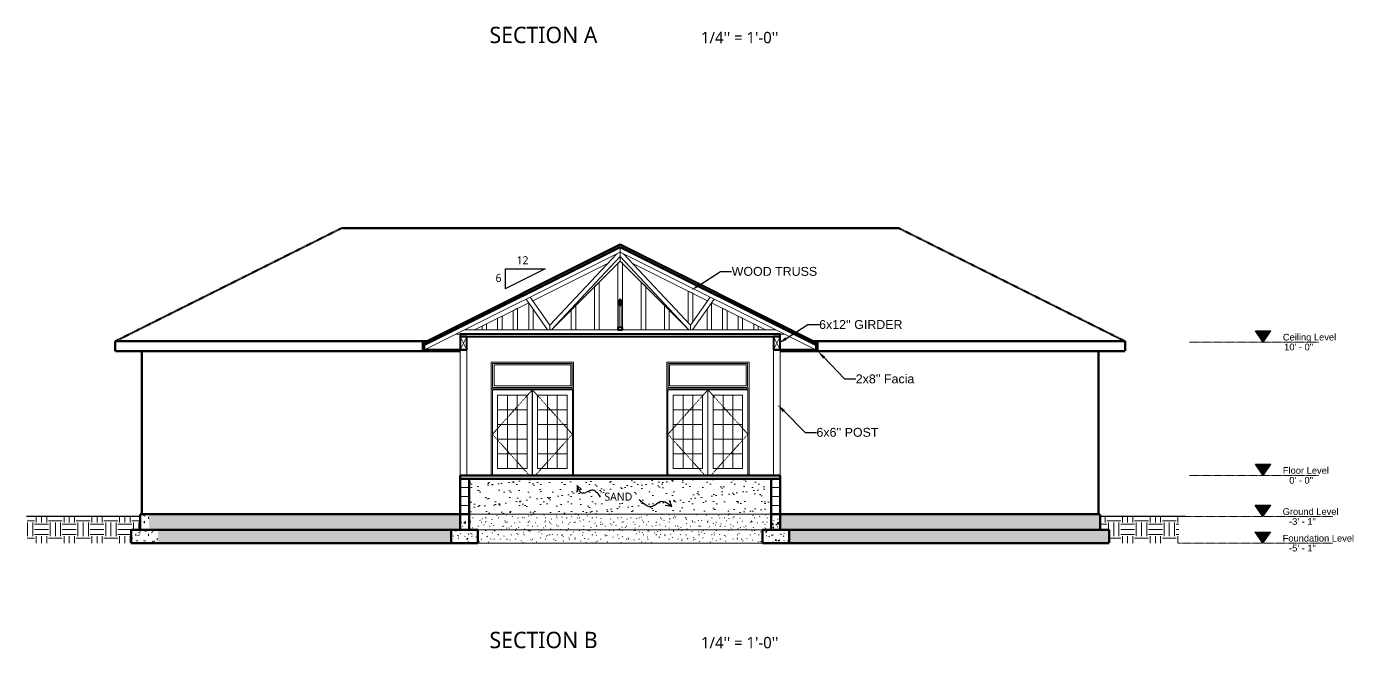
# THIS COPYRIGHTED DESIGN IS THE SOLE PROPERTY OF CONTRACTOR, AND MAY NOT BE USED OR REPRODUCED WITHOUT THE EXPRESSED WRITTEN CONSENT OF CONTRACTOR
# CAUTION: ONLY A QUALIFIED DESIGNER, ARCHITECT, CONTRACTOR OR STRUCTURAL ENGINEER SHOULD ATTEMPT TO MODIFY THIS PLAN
# Model space of a CAD drawing. Header units: inches. Extents: x -562 to 8953, y -6490 to -2066.
# Drawn here: x -60 to 1135, y -4867 to -4307 of the extents above; entities that cross this region are included whole.
import ezdxf
from ezdxf import colors
from ezdxf.entities.mleader import LeaderData, LeaderLine
from ezdxf.math import Vec2, Vec3

# ---------------------------------------------------------------- set-up
doc = ezdxf.new("R2010")
doc.units = ezdxf.units.IN
doc.header["$MEASUREMENT"] = 0
doc.linetypes.add('Dash 1_16_', pattern=[0.125, 0.0625, -0.0625])
doc.linetypes.add('Grid Line 1_2_', pattern=[0.875, 0.5, -0.125, 0.125, -0.125])
for name, color, linetype, lineweight in [('A-COLS', 52, 'Continuous', 9), ('A-DOOR', 31, 'Continuous', 18), ('A-DOOR-FRAM', 31, 'Continuous', 9), ('A-FLOR', 192, 'Continuous', 18), ('A-FLOR-LEVL', 18, 'Continuous', 9), ('A-GLAZ', 151, 'Continuous', 18), ('A-ROOF', 132, 'Continuous', 18), ('A-WALL', 113, 'Continuous', 18), ('A-WALL-PATT', 111, 'Continuous', 18), ('I-WALL', 25, 'Continuous', 18), ('S-FNDN', 32, 'Continuous', 18)]:
    doc.layers.add(name, color=color, linetype=linetype, lineweight=lineweight)
doc.layers.add('Existing', color=9, linetype='Dash 1_16_', lineweight=0, transparency=0.3)
doc.styles.add('Arial', font='arial.ttf', dxfattribs={"height": 6})
pattern_1 = [(50, (480.021, -4630.04), (13.77135, -1.20496), [1.44, -15.84]), (355, (480.021, -4630.04), (-2.6644, 14.4422), [1.152, -12.672]), (100.451, (481.168, -4630.14), (11.1071, 13.2374), [1.224, -13.462]), (46.184, (480.021, -4626.2), (20.4913, -3.1779), [2.16, -23.76]), (96.636, (481.728, -4626.465), (17.9459, 18.7032), [1.836, -20.193]), (351.184, (480.021, -4626.2), (17.9454, 18.7026), [1.728, -19.008]), (21, (481.941, -4627.16), (11.4605, -7.73037), [1.44, -15.84]), (326, (481.941, -4627.16), (4.67135, 13.92315), [1.152, -12.672]), (71.451, (482.896, -4627.804), (16.1321, 6.19284), [1.224, -13.462]), (37.5, (480.021, -4630.04), (0.23312, 6.39175), [0.634, -11.885, 0.634, -12.23, -12.72]), (37.5, (480.021, -4630.04), (0.23312, 6.39175), [-25.382, 0.634, -12.086]), (7.5, (480.021, -4630.04), (5.05073, 7.57304), [0.634, -6.701, 0.634, -11.597, -4.848]), (7.5, (480.021, -4630.04), (5.05073, 7.57304), [-19.565, 0.634, -4.214]), (327.5, (475.739, -4630.04), (10.24958, -0.43289), [0.634, -4.166, 0.634, -14.342, -19.872]), (327.5, (475.739, -4630.04), (10.24958, -0.43289), [-19.776, 0.634, -19.238]), (317.5, (473.819, -4630.04), (11.1974, 1.92214), [0.634, -5.606, 0.634, -9.312, -14.112]), (317.5, (473.819, -4630.04), (11.1974, 1.92214), [-16.186, 0.634, -13.478])]
pattern_2 = [(0, (480.0212, -4630.04), (15.36, 3.84), [0.634, -10.886, 0.634, -10.886, -61.44]), (0, (480.0212, -4630.04), (15.36, 3.84), [-23.04, 0.634, -22.406, 0.634, -10.886, -26.88]), (0, (480.0212, -4630.04), (15.36, 3.84), [-57.6, 0.634, -7.046, 0.634, -18.566]), (120, (485.7812, -4628.12), (-11.005538, 11.38215), [0.634, -10.886, 0.634, -10.886, -61.44]), (120, (485.7812, -4628.12), (-11.005538, 11.38215), [-23.04, 0.634, -22.406, 0.634, -10.886, -26.88]), (120, (485.7812, -4628.12), (-11.005538, 11.38215), [-57.6, 0.634, -7.046, 0.634, -18.566]), (240, (487.7012, -4620.44), (-4.354462, -15.22215), [0.634, -10.886, 0.634, -10.886, -61.44]), (240, (487.7012, -4620.44), (-4.354462, -15.22215), [-23.04, 0.634, -22.406, 0.634, -10.886, -26.88]), (240, (487.7012, -4620.44), (-4.354462, -15.22215), [-57.6, 0.634, -7.046, 0.634, -18.566])]

# ---------------------------------------------------------------- blocks, each defined once
blk = doc.blocks.new('Columns 2 - Columns 2-363497-Section 2')
at = {"layer": 'A-COLS'}
for p, q in [((-71.8, 0), (-71.8, 111.7)), ((-65.8, 0), (-65.8, 111.7)), ((210.2, 0), (210.2, 111.7)), ((216.2, 0), (216.2, 111.7))]:
    blk.add_line(p, q, dxfattribs=at)
blk = doc.blocks.new('Columns 5 - Columns 5-371338-Section 2')
at = {"layer": 'A-COLS', "lineweight": 40}
for p, q in [((-65.8, 125), (-71.8, 125)), ((-71.8, 125), (-71.8, 113)), ((-65.8, 113), (-65.8, 125)), ((216.2, 125), (210.2, 125)), ((210.2, 125), (210.2, 113)), ((216.2, 113), (216.2, 125)), ((-71.8, 113), (-65.8, 113)), ((210.2, 113), (216.2, 113))]:
    blk.add_line(p, q, dxfattribs=at)
blk = doc.blocks.new('Columns 6 - Columns 6-373191-Section 2')
at = {"layer": 'A-COLS', "lineweight": 40}
for p, q in [((216.2, 127), (-71.8, 127)), ((-71.8, 127), (-71.8, 125)), ((-71.8, 125), (216.2, 125)), ((216.2, 125), (216.2, 127))]:
    blk.add_line(p, q, dxfattribs=at)
blk = doc.blocks.new('Door-Interior-Double-Full Glass-Wood - 60_ x 80_-380648-Section 2')
at = {"layer": 'A-DOOR', "linetype": 'Dash 1_16_', "lineweight": 9}
for p, q in [((-6.8, 77), (-42.8, 37)), ((-6.8, 77), (29.2, 37)), ((-42.8, 37), (-9.5, 0)), ((29.2, 37), (-4.1, 0))]:
    blk.add_line(p, q, dxfattribs=at)
at = {"layer": 'A-DOOR', "lineweight": 9}
for p, q in [((-42.8, 77), (-42.8, 0)), ((-6.9, 77), (-42.8, 77)), ((-38.1, 6.1), (-38.1, 72.3)), ((-38.1, 72.3), (-11.6, 72.3)), ((-11.6, 72.3), (-11.6, 6.1)), ((-6.9, 0), (-6.9, 77)), ((29.2, 77), (-6.8, 77)), ((-6.8, 77), (-6.8, 0)), ((-2.1, 6.1), (-2.1, 72.3)), ((-2.1, 72.3), (24.4, 72.3)), ((24.4, 72.3), (24.4, 6.1)), ((29.2, 0), (29.2, 77)), ((-11.6, 6.1), (-38.1, 6.1)), ((24.4, 6.1), (-2.1, 6.1))]:
    blk.add_line(p, q, dxfattribs=at)
at = {"layer": 'A-DOOR-FRAM'}
for p, q in [((-43.8, 0), (-43.8, 78)), ((30.2, 78), (-43.8, 78)), ((-42.8, 77), (-42.8, 0)), ((-42.8, 77), (-6.9, 77)), ((-29.2, 6.1), (-29.2, 72.3)), ((-20.4, 72.3), (-20.4, 6.1)), ((-6.9, 77), (-6.8, 77)), ((-6.9, 76.5), (-6.8, 76.5)), ((-6.8, 77), (29.2, 77)), ((6.8, 6.1), (6.8, 72.3)), ((15.6, 72.3), (15.6, 6.1)), ((29.2, 77), (29.2, 0)), ((30.2, 0), (30.2, 78)), ((-11.6, 59.1), (-38.1, 59.1)), ((24.4, 59.1), (-2.1, 59.1)), ((-11.6, 45.8), (-38.1, 45.8)), ((24.4, 45.8), (-2.1, 45.8)), ((-11.6, 32.6), (-38.1, 32.6)), ((24.4, 32.6), (-2.1, 32.6)), ((-11.6, 19.4), (-38.1, 19.4)), ((24.4, 19.4), (-2.1, 19.4))]:
    blk.add_line(p, q, dxfattribs=at)
blk = doc.blocks.new('Columns 8 - Columns 8-382234-Section 2')
at = {"layer": 'A-COLS'}
for p, q in [((72.2, 201), (72.2, 205.5)), ((72.2, 205.5), (72.2, 201)), ((-103.8, 113), (72.2, 201)), ((-6.5, 157.2), (61.3, 191.1)), ((69.2, 199.5), (8.9, 135.2)), ((10.4, 131), (72.2, 196.9)), ((12.7, 133.5), (72.2, 192.9)), ((72.2, 201), (69.2, 199.5)), ((72.2, 192.9), (70.2, 190.9)), ((72.2, 196.5), (71.6, 196.2)), ((71.6, 196.2), (72.2, 196.5)), ((72.2, 196.9), (72.2, 201)), ((75.2, 199.5), (72.2, 201)), ((72.2, 201), (72.2, 196.9)), ((72.2, 201), (248.2, 113)), ((72.2, 196.5), (72.2, 196.9)), ((72.2, 196.9), (72.2, 196.5)), ((72.2, 196.9), (133.9, 131)), ((72.2, 192.9), (72.2, 196.5)), ((72.2, 196.5), (72.7, 196.2)), ((72.7, 196.2), (72.2, 196.5)), ((72.2, 196.5), (72.2, 192.9)), ((74.2, 190.9), (72.2, 192.9)), ((72.2, 192.9), (131.6, 133.5)), ((135.5, 135.2), (75.2, 199.5)), ((83.1, 191.1), (150.8, 157.2)), ((70.2, 190.9), (70.2, 133)), ((74.2, 133), (74.2, 190.9)), ((53.2, 173.9), (49.2, 169.9)), ((49.2, 169.9), (49.2, 131)), ((53.2, 131), (53.2, 173.9)), ((95.2, 169.9), (91.2, 173.9)), ((91.2, 173.9), (91.2, 131)), ((95.2, 131), (95.2, 169.9)), ((-58.8, 131.1), (-10.1, 155.4)), ((-8.8, 160.5), (-12.4, 158.7)), ((-12.4, 158.7), (6.9, 131)), ((-10.1, 155.4), (-10.1, 131)), ((8.9, 135.2), (-8.8, 160.5)), ((137.5, 163.9), (133.5, 165.9)), ((133.5, 165.9), (133.5, 137.3)), ((153.1, 160.5), (135.5, 135.2)), ((137.4, 131), (156.7, 158.7)), ((137.5, 138.1), (137.5, 163.9)), ((156.7, 158.7), (153.1, 160.5)), ((154.4, 131), (154.4, 155.4)), ((154.4, 155.4), (203.1, 131.1)), ((-34.1, 143.4), (-38.1, 141.4)), ((-34.1, 131), (-34.1, 143.4)), ((-20.1, 150.4), (-24.1, 148.4)), ((-24.1, 148.4), (-24.1, 131)), ((-20.1, 131), (-20.1, 150.4)), ((-6.1, 131), (-6.1, 149.7)), ((32.2, 152.9), (28.2, 148.9)), ((28.2, 148.9), (28.2, 131)), ((32.2, 131), (32.2, 152.9)), ((116.2, 148.9), (112.2, 152.9)), ((112.2, 152.9), (112.2, 131)), ((116.2, 131), (116.2, 148.9)), ((150.4, 149.7), (150.4, 131)), ((168.4, 148.4), (164.4, 150.4)), ((164.4, 150.4), (164.4, 131)), ((168.4, 131), (168.4, 148.4)), ((182.4, 141.4), (178.4, 143.4)), ((178.4, 143.4), (178.4, 131)), ((-48.1, 136.4), (-52.1, 134.4)), ((-52.1, 134.4), (-52.1, 131)), ((-48.1, 131), (-48.1, 136.4)), ((-38.1, 141.4), (-38.1, 131)), ((9.9, 136.2), (8.9, 135.2)), ((8.9, 135.2), (8.9, 135.2)), ((8.9, 131), (8.9, 135.2)), ((8.9, 135.2), (8.9, 131)), ((135.5, 135.2), (134.5, 136.2)), ((135.5, 135.2), (135.5, 135.2)), ((135.5, 135.2), (135.5, 131)), ((135.5, 131), (135.5, 135.2)), ((182.4, 131), (182.4, 141.4)), ((196.4, 134.4), (192.4, 136.4)), ((192.4, 136.4), (192.4, 131)), ((196.4, 131), (196.4, 134.4)), ((-67.8, 131), (-75.8, 127)), ((-75.8, 127), (-71.8, 127)), ((70.2, 131), (-67.8, 131)), ((-67.7, 131.1), (-58.8, 131.1)), ((6.9, 131), (8.9, 131)), ((8.9, 131), (10.4, 131)), ((212.2, 131), (74.2, 131)), ((133.9, 131), (135.5, 131)), ((135.5, 131), (137.4, 131)), ((203.1, 131.1), (212, 131.1)), ((220.2, 127), (212.2, 131)), ((216.2, 127), (220.2, 127))]:
    blk.add_line(p, q, dxfattribs=at)
at = {"layer": 'A-COLS', "lineweight": 40}
for p, q in [((74.2, 133), (70.2, 133)), ((70.2, 133), (70.2, 131)), ((74.2, 131), (74.2, 133)), ((70.2, 131), (74.2, 131))]:
    blk.add_line(p, q, dxfattribs=at)
blk = doc.blocks.new('Fixed - 36_ x 48_-444973-Section 2')
at = {"layer": 'A-GLAZ', "lineweight": 9}
for p, q in [((-43.8, 102), (-43.8, 78)), ((30.2, 102), (-43.8, 102)), ((-42.6, 100.7), (28.9, 100.7)), ((-42.6, 79.2), (-42.6, 100.7)), ((-41.3, 99.5), (27.7, 99.5)), ((-41.3, 80.5), (-41.3, 99.5)), ((27.7, 99.5), (27.7, 80.5)), ((28.9, 100.7), (28.9, 79.2)), ((30.2, 78), (30.2, 102)), ((-43.8, 78), (30.2, 78)), ((28.9, 79.2), (-42.6, 79.2)), ((27.7, 80.5), (-41.3, 80.5))]:
    blk.add_line(p, q, dxfattribs=at)
blk = doc.blocks.new('Columns 82 - Columns 81-457190-Section 2')
at = {"layer": 'A-COLS', "lineweight": 40}
for p, q in [((71.2, 158), (71.2, 153.3)), ((73.2, 158), (71.2, 158)), ((73.2, 153.3), (73.2, 158)), ((71.2, 153.3), (73.2, 153.3))]:
    blk.add_line(p, q, dxfattribs=at)
at = {"layer": 'A-COLS'}
for p, q in [((71.2, 133), (71.2, 153.3)), ((73.2, 153.3), (73.2, 133))]:
    blk.add_line(p, q, dxfattribs=at)

msp = doc.modelspace()

# ---------------------------------------------------------------- hatches: boundary and pattern name
h = msp.add_hatch(color=256)
h.dxf.hatch_style = 1
h.paths.add_polyline_path([(1060.35, -4580.68), (1046.35, -4580.68), (1053.35, -4590.87)])
h = msp.add_hatch(color=256)
h.dxf.hatch_style = 1
h.paths.add_polyline_path([(1060.35, -4700.68), (1046.35, -4700.68), (1053.35, -4710.87)])
at = {"lineweight": 0}
h = msp.add_hatch(dxfattribs=at)
h.set_pattern_fill('AR-SAND', color=256, scale=7)
h.paths.add_polyline_path([(338.64, -4713.87), (338.64, -4745.87), (610.64, -4745.87), (610.64, -4713.87)])
h = msp.add_hatch(color=256)
h.dxf.hatch_style = 1
h.paths.add_polyline_path([(1060.16, -4737.68), (1046.16, -4737.68), (1053.16, -4747.87)])
h = msp.add_hatch(dxfattribs=at)
h.set_pattern_fill('EARTH', color=256, scale=50)
h.set_pattern_definition([(0, (485.098, -4651.684), (12.5, 12.5), [12.5, -12.5]), (0, (485.098, -4646.997), (12.5, 12.5), [12.5, -12.5]), (0, (485.098, -4642.309), (12.5, 12.5), [12.5, -12.5]), (90, (486.66, -4640.747), (-12.5, 12.5), [12.5, -12.5]), (90, (491.348, -4640.747), (-12.5, 12.5), [12.5, -12.5]), (90, (496.035, -4640.747), (-12.5, 12.5), [12.5, -12.5])])
h.paths.add_polyline_path([(42.64, -4747.87), (-59.15, -4747.87), (-59.15, -4771.87), (34.64, -4771.87), (34.64, -4759.87), (42.64, -4759.87)])
h = msp.add_hatch(dxfattribs=at)
h.set_pattern_fill('EARTH', color=256, scale=50)
h.set_pattern_definition([(0, (662.637, -4651.684), (12.5, 12.5), [12.5, -12.5]), (0, (662.637, -4646.997), (12.5, 12.5), [12.5, -12.5]), (0, (662.637, -4642.309), (12.5, 12.5), [12.5, -12.5]), (90, (664.2, -4640.747), (-12.5, 12.5), [12.5, -12.5]), (90, (668.887, -4640.747), (-12.5, 12.5), [12.5, -12.5]), (90, (673.575, -4640.747), (-12.5, 12.5), [12.5, -12.5])])
h.paths.add_polyline_path([(906.64, -4747.87), (977.6, -4747.87), (977.6, -4771.87), (914.6, -4771.87), (914.6, -4759.87), (906.64, -4759.87)])
h = msp.add_hatch(color=256)
h.dxf.hatch_style = 1
h.paths.add_polyline_path([(1053.16, -4771.87), (1060.16, -4761.68), (1046.16, -4761.68)])
at = {"layer": 'A-WALL-PATT', "lineweight": 9}
h = msp.add_hatch(dxfattribs=at)
h.set_pattern_fill('FP_1', color=256, style=0, pattern_type=2)
h.set_pattern_definition(pattern_1)
h.paths.add_polyline_path([(330.64, -4759.87), (338.64, -4759.87), (338.64, -4745.87), (330.64, -4745.87)], flags=0)
h = msp.add_hatch(dxfattribs=at)
h.set_pattern_fill('FP_2', color=256, style=0, pattern_type=2)
h.set_pattern_definition(pattern_2)
h.paths.add_polyline_path([(397.84, -4759.87), (610.64, -4759.87), (610.64, -4745.87), (338.64, -4745.87), (338.64, -4759.87), (346.64, -4759.87)], flags=0)
h = msp.add_hatch(dxfattribs=at)
h.set_pattern_fill('FP_1', color=256, style=0, pattern_type=2)
h.set_pattern_definition(pattern_1)
h.paths.add_polyline_path([(610.64, -4759.87), (618.64, -4759.87), (618.64, -4745.87), (610.64, -4745.87)], flags=0)
h = msp.add_hatch(dxfattribs=at)
h.set_pattern_fill('FP_1', color=256, style=0, pattern_type=2)
h.set_pattern_definition(pattern_1)
h.paths.add_polyline_path([(322.64, -4771.87), (346.64, -4771.87), (346.64, -4759.87), (322.64, -4759.87)], flags=0)
h = msp.add_hatch(dxfattribs=at)
h.set_pattern_fill('FP_2', color=256, style=0, pattern_type=2)
h.set_pattern_definition(pattern_2)
h.paths.add_polyline_path([(346.64, -4771.87), (602.64, -4771.87), (602.64, -4759.87), (346.64, -4759.87)], flags=0)
h = msp.add_hatch(dxfattribs=at)
h.set_pattern_fill('FP_1', color=256, style=0, pattern_type=2)
h.set_pattern_definition(pattern_1)
h.paths.add_polyline_path([(602.64, -4771.87), (626.64, -4771.87), (626.64, -4759.87), (602.64, -4759.87)], flags=0)
at = {"layer": 'Existing', "lineweight": 60}
h = msp.add_hatch(dxfattribs=at)
h.set_pattern_fill('FP_2', color=256, style=0, pattern_type=2)
h.set_pattern_definition(pattern_2)
h.paths.add_polyline_path([(50.64, -4759.87), (50.64, -4745.87), (42.64, -4745.87), (42.64, -4759.87)], flags=0)
h = msp.add_hatch(dxfattribs=at)
h.set_pattern_fill('FP_2', color=256, style=0, pattern_type=2)
h.set_pattern_definition(pattern_2)
h.paths.add_polyline_path([(58.64, -4759.87), (330.64, -4759.87), (330.64, -4745.87), (50.64, -4745.87), (50.64, -4759.87)], flags=0)
h.paths.add_polyline_path([(906.64, -4759.87), (906.64, -4745.87), (618.64, -4745.87), (618.64, -4759.87), (857.35, -4759.87)], flags=0)
h = msp.add_hatch(dxfattribs=at)
h.set_pattern_fill('FP_2', color=256, style=0, pattern_type=2)
h.set_pattern_definition(pattern_2)
h.paths.add_polyline_path([(58.64, -4771.87), (58.64, -4759.87), (34.64, -4759.87), (34.64, -4771.87)], flags=0)
h = msp.add_hatch(dxfattribs=at)
h.set_pattern_fill('FP_2', color=256, style=0, pattern_type=2)
h.set_pattern_definition(pattern_2)
h.paths.add_polyline_path([(626.64, -4771.87), (914.64, -4771.87), (914.64, -4759.87), (626.64, -4759.87)], flags=0)
h.paths.add_polyline_path([(244.68, -4771.87), (322.64, -4771.87), (322.64, -4759.87), (58.64, -4759.87), (58.64, -4771.87)], flags=0)

# ---------------------------------------------------------------- linework, layer by layer
for p, q in [((371.27, -4525.1), (371.27, -4543.1)), ((371.27, -4525.1), (407.27, -4525.1)), ((407.27, -4525.1), (371.27, -4543.1)), ((1046.35, -4580.68), (1060.35, -4580.68)), ((1053.35, -4590.87), (1046.35, -4580.68)), ((1053.35, -4590.87), (1060.35, -4580.68)), ((1046.35, -4700.68), (1060.35, -4700.68)), ((1053.35, -4710.87), (1046.35, -4700.68)), ((1053.35, -4710.87), (1060.35, -4700.68)), ((435.94, -4719.98), (435.87, -4725.05)), ((435.94, -4719.98), (439.89, -4723.51)), ((521.1, -4738.82), (515.11, -4737.96)), ((521.1, -4738.82), (519.07, -4733.47)), ((1046.16, -4737.68), (1060.16, -4737.68)), ((1053.16, -4747.87), (1046.16, -4737.68)), ((1053.16, -4747.87), (1060.16, -4737.68)), ((42.64, -4747.87), (-59.58, -4747.87)), ((983.6, -4747.87), (906.64, -4747.87)), ((1053.16, -4771.87), (1046.16, -4761.68)), ((1053.16, -4771.87), (1060.16, -4761.68))]:
    msp.add_line(p, q)
for points in [[(456.88, -4730.35), (449.02, -4724.1), (441.06, -4727.17), (435.94, -4719.98)], [(491.74, -4732.49), (503.8, -4738.7), (510.75, -4734.43), (521.1, -4738.82)]]:
    msp.add_spline(points, degree=3)
at = {"layer": 'A-COLS', "lineweight": 40}
for p, q in [((298.64, -4591.16), (296.64, -4591.16)), ((296.64, -4591.16), (296.64, -4599.16)), ((298.64, -4599.16), (298.64, -4591.16)), ((650.64, -4591.16), (650.64, -4599.16)), ((652.64, -4591.16), (650.64, -4591.16)), ((652.64, -4599.16), (652.64, -4591.16)), ((296.64, -4599.16), (298.64, -4599.16)), ((298.64, -4597.87), (298.64, -4599.16)), ((336.64, -4597.87), (298.64, -4597.87)), ((298.64, -4599.16), (330.64, -4599.16)), ((650.64, -4597.87), (612.64, -4597.87)), ((618.64, -4599.16), (650.64, -4599.16)), ((650.64, -4599.16), (650.64, -4597.87)), ((650.64, -4599.16), (652.64, -4599.16))]:
    msp.add_line(p, q, dxfattribs=at)
at = {"layer": 'A-COLS'}
for p, q in [((330.64, -4585.87), (336.64, -4597.87)), ((330.64, -4597.87), (336.64, -4585.87)), ((612.64, -4585.87), (618.64, -4597.87)), ((612.64, -4597.87), (618.64, -4585.87)), ((330.64, -4599.16), (330.64, -4597.87)), ((336.64, -4599.16), (336.64, -4597.87)), ((612.64, -4597.87), (612.64, -4599.16)), ((618.64, -4599.16), (618.64, -4597.87))]:
    msp.add_line(p, q, dxfattribs=at)
at = {"layer": 'A-FLOR', "lineweight": 60}
for p, q in [((618.64, -4710.87), (330.64, -4710.87)), ((330.64, -4710.87), (330.64, -4713.87)), ((330.64, -4713.87), (618.64, -4713.87)), ((618.64, -4713.87), (618.64, -4710.87))]:
    msp.add_line(p, q, dxfattribs=at)
at = {"layer": 'A-FLOR-LEVL', "linetype": 'Grid Line 1_2_'}
for p, q in [((986.66, -4590.87), (1103.62, -4590.87)), ((986.66, -4710.87), (1103.62, -4710.87)), ((977.12, -4747.87), (1116.16, -4747.87)), ((977.12, -4771.87), (1116.16, -4771.87))]:
    msp.add_line(p, q, dxfattribs=at)
at = {"layer": 'A-ROOF', "lineweight": 60}
for p, q in [((474.64, -4503.16), (298.64, -4591.16)), ((298.64, -4593.39), (474.64, -4505.39)), ((650.64, -4591.16), (474.64, -4503.16)), ((474.64, -4505.39), (650.64, -4593.39)), ((298.64, -4591.16), (298.64, -4593.39)), ((650.64, -4593.39), (650.64, -4591.16))]:
    msp.add_line(p, q, dxfattribs=at)
at = {"layer": 'A-ROOF'}
for p, q in [((339.24, -4579.8), (339.11, -4579.87)), ((610.17, -4579.87), (610.03, -4579.8))]:
    msp.add_line(p, q, dxfattribs=at)
at = {"layer": 'A-WALL', "lineweight": 60}
for p, q in [((330.64, -4713.87), (330.64, -4745.87)), ((338.64, -4745.87), (338.64, -4713.87)), ((610.64, -4713.87), (610.64, -4745.87)), ((618.64, -4745.87), (618.64, -4713.87))]:
    msp.add_line(p, q, dxfattribs=at)
at = {"layer": 'A-WALL-PATT', "linetype": 'Continuous', "lineweight": 9}
for p, q in [((338.64, -4721.87), (330.64, -4721.87)), ((610.64, -4721.87), (618.64, -4721.87)), ((338.64, -4729.87), (330.64, -4729.87)), ((338.64, -4737.87), (330.64, -4737.87)), ((610.64, -4729.87), (618.64, -4729.87)), ((610.64, -4737.87), (618.64, -4737.87)), ((350.64, -4745.87), (350.64, -4745.87)), ((366.64, -4745.87), (366.64, -4745.87)), ((382.64, -4745.87), (382.64, -4745.87)), ((398.64, -4745.87), (398.64, -4745.87)), ((414.64, -4745.87), (414.64, -4745.87)), ((430.64, -4745.87), (430.64, -4745.87)), ((446.64, -4745.87), (446.64, -4745.87)), ((462.64, -4745.87), (462.64, -4745.87)), ((478.64, -4745.87), (478.64, -4745.87)), ((494.64, -4745.87), (494.64, -4745.87)), ((510.64, -4745.87), (510.64, -4745.87)), ((526.64, -4745.87), (526.64, -4745.87)), ((542.64, -4745.87), (542.64, -4745.87)), ((558.64, -4745.87), (558.64, -4745.87)), ((574.64, -4745.87), (574.64, -4745.87)), ((590.64, -4745.87), (590.64, -4745.87)), ((606.64, -4745.87), (606.64, -4745.87))]:
    msp.add_line(p, q, dxfattribs=at)
at = {"layer": 'Existing', "lineweight": 60}
for p, q in [((20.14, -4590.21), (224.14, -4488.21)), ((224.14, -4488.21), (725.14, -4488.21)), ((929.14, -4590.21), (725.14, -4488.21)), ((20.14, -4590.21), (300.53, -4590.21)), ((20.14, -4599.16), (20.14, -4590.21)), ((648.75, -4590.21), (929.14, -4590.21)), ((929.14, -4590.21), (929.14, -4599.16)), ((296.64, -4599.16), (20.14, -4599.16)), ((44.14, -4745.87), (44.14, -4599.16)), ((929.14, -4599.16), (652.64, -4599.16)), ((905.14, -4745.87), (905.14, -4599.16)), ((330.64, -4745.87), (42.64, -4745.87)), ((42.64, -4759.87), (42.64, -4745.87)), ((906.64, -4745.87), (618.64, -4745.87)), ((906.64, -4759.87), (906.64, -4745.87)), ((322.64, -4759.87), (34.64, -4759.87)), ((34.64, -4771.87), (34.64, -4759.87)), ((914.64, -4759.87), (626.64, -4759.87)), ((914.64, -4771.87), (914.64, -4759.87)), ((34.64, -4771.87), (322.64, -4771.87)), ((626.64, -4771.87), (914.64, -4771.87))]:
    msp.add_line(p, q, dxfattribs=at)
at = {"layer": 'I-WALL'}
for p, q in [((358.64, -4710.87), (358.64, -4608.87)), ((358.64, -4608.87), (432.64, -4608.87)), ((432.64, -4608.87), (432.64, -4710.87)), ((516.64, -4710.87), (516.64, -4608.87)), ((516.64, -4608.87), (590.64, -4608.87)), ((590.64, -4608.87), (590.64, -4710.87))]:
    msp.add_line(p, q, dxfattribs=at)
at = {"layer": 'S-FNDN', "lineweight": 60}
for p, q in [((338.64, -4745.87), (330.64, -4745.87)), ((330.64, -4745.87), (330.64, -4759.87)), ((338.64, -4759.87), (338.64, -4745.87)), ((610.64, -4745.87), (610.64, -4759.87)), ((618.64, -4745.87), (610.64, -4745.87)), ((618.64, -4759.87), (618.64, -4745.87)), ((346.64, -4759.87), (322.64, -4759.87)), ((322.64, -4759.87), (322.64, -4771.87)), ((346.64, -4771.87), (346.64, -4759.87)), ((602.64, -4759.87), (602.64, -4771.87)), ((626.64, -4759.87), (602.64, -4759.87)), ((626.64, -4771.87), (626.64, -4759.87)), ((322.64, -4771.87), (346.64, -4771.87)), ((602.64, -4771.87), (626.64, -4771.87))]:
    msp.add_line(p, q, dxfattribs=at)
at = {"layer": 'S-FNDN'}
for p, q in [((610.64, -4745.87), (338.64, -4745.87)), ((602.64, -4759.87), (346.64, -4759.87)), ((346.64, -4771.87), (602.64, -4771.87))]:
    msp.add_line(p, q, dxfattribs=at)

# ---------------------------------------------------------------- block references
at = {"layer": 'A-COLS'}
for name in ['Columns 8 - Columns 8-382234-Section 2', 'Columns 82 - Columns 81-457190-Section 2', 'Columns 6 - Columns 6-373191-Section 2', 'Columns 5 - Columns 5-371338-Section 2', 'Columns 2 - Columns 2-363497-Section 2']:
    msp.add_blockref(name, (402.47, -4710.87), dxfattribs=at)
at = {"layer": 'A-DOOR'}
for p in [(402.47, -4710.87), (560.47, -4710.87)]:
    msp.add_blockref('Door-Interior-Double-Full Glass-Wood - 60_ x 80_-380648-Section 2', p, dxfattribs=at)
at = {"layer": 'A-GLAZ'}
for p in [(402.47, -4710.87), (560.47, -4710.87)]:
    msp.add_blockref('Fixed - 36_ x 48_-444973-Section 2', p, dxfattribs=at)

# ---------------------------------------------------------------- texts
at = {"attachment_point": 1}
for s, insert, char_height in [('{\\fYu Gothic UI|b0|i0|c128|p34;SECTION A}', (357.07, -4307.09), 14.7), ("\\A1;{\\fYu Gothic UI|b0|i0|c0|p34;1/4'' = 1'-0''}", (547.41, -4311.64), 10.29), ('\\A1;{\\fYu Gothic UI|b0|i0|c0|p34;12}', (381.42, -4513.64), 7.203), ('\\A1;{\\fYu Gothic UI|b0|i0|c0|p34;6}', (362.54, -4529.54), 7.203), ('\\A1;{\\fYu Gothic UI|b0|i0|c0|p34;SAND}', (460.49, -4726.44), 7.203), ('{\\fYu Gothic UI|b0|i0|c128|p34;SECTION B}', (357.07, -4851.7), 14.7), ("\\A1;{\\fYu Gothic UI|b0|i0|c0|p34;1/4'' = 1'-0''}", (547.41, -4856.26), 10.29)]:
    msp.add_mtext_dynamic_manual_height_columns(s, width=260.1527, gutter_width=1, heights=[0], dxfattribs=dict(at, insert=insert, char_height=char_height))
at = {"layer": 'A-FLOR-LEVL', "char_height": 6, "attachment_point": 1, "style": 'Arial'}
for s, insert, width in [('Ceiling Level', (1071.08, -4583.47), 49.1055), ('10\' - 0"', (1072.24, -4592.35), 31.512), ('Floor Level', (1071.08, -4703.47), 49.1055), ('0\' - 0"', (1076.87, -4712.35), 25.9065), ('Ground Level', (1070.89, -4740.47), 56.8797), ('-3\' - 1"', (1076.68, -4749.35), 25.9065), ('Foundation Level', (1070.89, -4764.47), 70.7009), ('-5\' - 1"', (1076.68, -4773.35), 25.9065)]:
    msp.add_mtext(s, dxfattribs=dict(at, insert=insert, width=width))

# ---------------------------------------------------------------- leaders
ml = msp.add_multileader_mtext('Standard')
ml.set_content('{\\fArial|b0|i0|c0|p34;WOOD TRUSS}', color=256)
ml.set_leader_properties()
ml.build(insert=Vec2(0, 0))
ml.multileader.update_dxf_attribs({"text_right_attachment_type": 6, "dogleg_length": 10, "arrow_head_size": 8})
ctx = ml.context
ctx.base_point, ctx.char_height, ctx.arrow_head_size, ctx.landing_gap_size, ctx.plane_origin = Vec3(574.94, -4527.32), 8, 8, 0.09, Vec3(539.95, -4544.17)
ctx.right_attachment = 6
notes = []
notes.append((ctx, [(0, (1, 1, 0), (564.94, -4527.32), (1, 0), 10, [(0, [(538.66, -4544.17)], 0, [])])]))
ctx.mtext.insert, ctx.mtext.flow_direction = Vec3(575.03, -4523.25), 5
ml = msp.add_multileader_mtext('Standard')
ml.set_content("{\\fArial|b0|i0|c0|p34;6x12'' GIRDER}", color=256)
ml.set_leader_properties()
ml.build(insert=Vec2(0, 0))
ml.multileader.update_dxf_attribs({"text_right_attachment_type": 6, "dogleg_length": 10, "arrow_head_size": 8})
ctx = ml.context
ctx.base_point, ctx.char_height, ctx.arrow_head_size, ctx.landing_gap_size, ctx.plane_origin = Vec3(653.63, -4575.15), 8, 8, 0.09, Vec3(618.64, -4592)
ctx.right_attachment = 6
notes.append((ctx, [(0, (1, 1, 0), (643.63, -4575.15), (1, 0), 10, [(0, [(617.35, -4592)], 0, [])])]))
ctx.mtext.insert, ctx.mtext.flow_direction = Vec3(653.72, -4571.08), 5
ml = msp.add_multileader_mtext('Standard')
ml.set_content("{\\fArial|b0|i0|c0|p34;2x8'' Facia}", color=256)
ml.set_leader_properties()
ml.build(insert=Vec2(0, 0))
ml.multileader.update_dxf_attribs({"text_right_attachment_type": 6, "dogleg_length": 10, "arrow_head_size": 8})
ctx = ml.context
ctx.base_point, ctx.char_height, ctx.arrow_head_size, ctx.landing_gap_size, ctx.plane_origin = Vec3(686.63, -4624.09), 8, 8, 0.09, Vec3(651.64, -4599.16)
ctx.right_attachment = 6
notes.append((ctx, [(0, (1, 1, 0), (676.63, -4624.09), (1, 0), 10, [(0, [(652.64, -4599.16)], 0, [])])]))
ctx.mtext.insert, ctx.mtext.flow_direction = Vec3(686.72, -4620.02), 5
ml = msp.add_multileader_mtext('Standard')
ml.set_content("{\\fArial|b0|i0|c0|p34;6x6'' POST}", color=256)
ml.set_leader_properties()
ml.build(insert=Vec2(0, 0))
ml.multileader.update_dxf_attribs({"text_right_attachment_type": 6, "dogleg_length": 10, "arrow_head_size": 8})
ctx = ml.context
ctx.base_point, ctx.char_height, ctx.arrow_head_size, ctx.landing_gap_size, ctx.plane_origin = Vec3(651.24, -4672.19), 8, 8, 0.09, Vec3(616.25, -4647.25)
ctx.right_attachment = 6
notes.append((ctx, [(0, (1, 1, 0), (641.24, -4672.19), (1, 0), 10, [(0, [(616.25, -4647.25)], 0, [])])]))
ctx.mtext.insert, ctx.mtext.flow_direction = Vec3(651.33, -4668.12), 5
for ctx, leaders in notes:
    for number, flags, end, landing, length, lines in leaders:
        leader = LeaderData()
        leader.index, (leader.has_last_leader_line, leader.has_dogleg_vector, leader.attachment_direction) = number, flags
        leader.last_leader_point, leader.dogleg_vector, leader.dogleg_length = Vec3(end), Vec3(landing), length
        for number, points, colour, breaks in lines:
            line = LeaderLine()
            line.index, line.vertices, line.color, line.breaks = number, Vec3.list(points), colors.encode_raw_color(colour), breaks
            leader.lines.append(line)
        ctx.leaders.append(leader)

doc.saveas('drawing.dxf')
